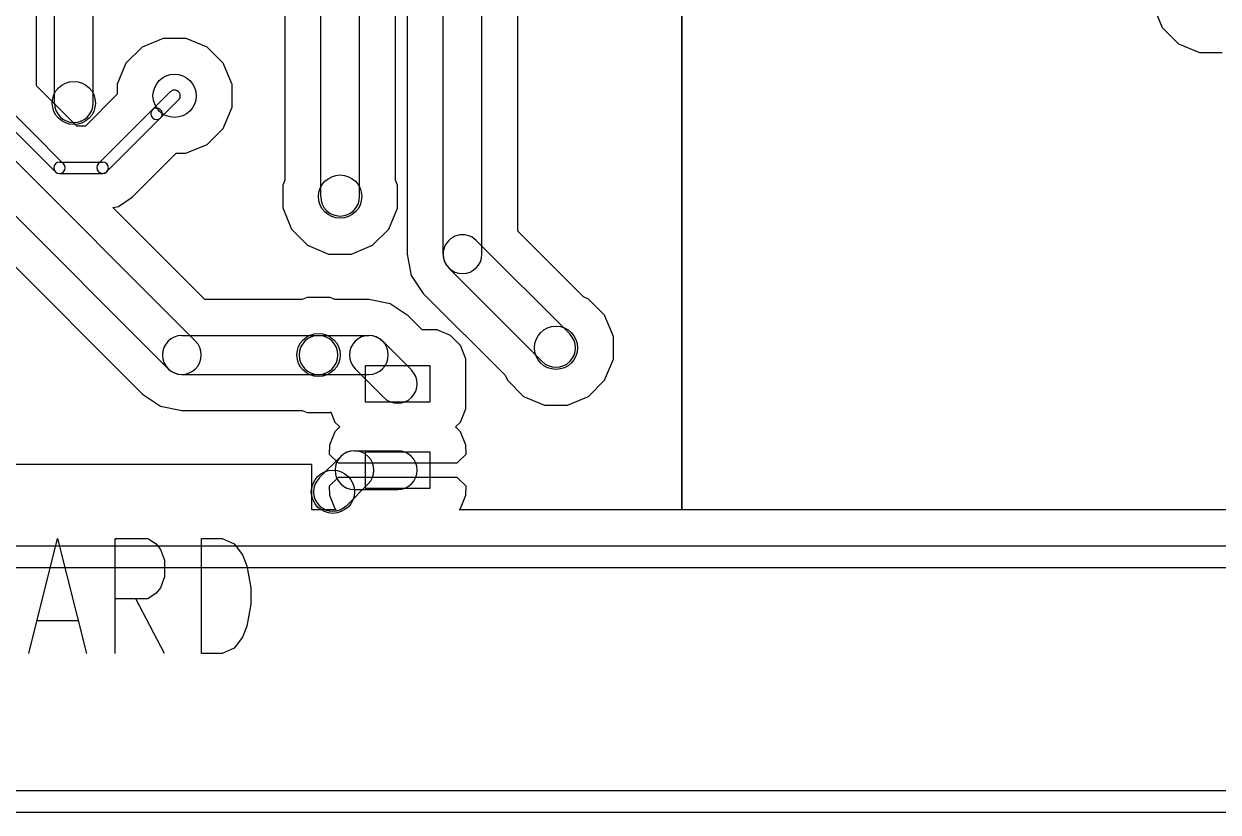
# Model space of a CAD drawing. Extents: x -29274 to 69862, y 24345 to 162744.
# Drawn here: x 44353 to 52650, y 24345 to 29820 of the extents above; entities that cross this region are included whole.
import ezdxf

# ---------------------------------------------------------------- set-up
doc = ezdxf.new("R2010")
doc.units = 0
doc.layers.add('BLACK', color=1, linetype='CONTINUOUS')

msp = doc.modelspace()

# ---------------------------------------------------------------- linework, layer by layer
at = {"layer": 'BLACK'}
for p, q in [((44440, 29390), (44440, 35396)), ((44440, 29390), (44440, 35396)), ((47265, 28220), (47265, 34470)), ((47535, 28220), (47535, 34470)), ((47785, 28379), (47785, 34311)), ((47785, 28379), (47785, 34311)), ((46165, 34020), (46165, 28734)), ((46165, 34020), (46165, 28734)), ((46415, 28620), (46415, 34020)), ((46685, 28620), (46685, 34020)), ((47015, 33921), (47015, 28220)), ((47015, 33921), (47015, 28220)), ((46935, 28733), (46935, 33841)), ((46935, 28733), (46935, 33841)), ((44565, 29270), (44565, 31870)), ((44835, 29270), (44835, 31870)), ((48925, 26445), (48925, 31265)), ((48925, 31265), (48925, 26445)), ((48925, 26445), (48925, 31265)), ((48925, 31265), (48925, 26445)), ((43246, 29915), (45545, 27616)), ((52201, 29941), (52262, 29794)), ((52201, 29941), (52262, 29794)), ((52262, 29794), (52374, 29682)), ((52262, 29794), (52374, 29682)), ((43055, 29724), (45354, 27425)), ((45321, 29719), (45174, 29658)), ((45321, 29719), (45174, 29658)), ((45480, 29719), (45321, 29719)), ((45480, 29719), (45321, 29719)), ((45626, 29658), (45480, 29719)), ((45626, 29658), (45480, 29719)), ((45174, 29658), (45062, 29546)), ((45174, 29658), (45062, 29546)), ((45738, 29546), (45626, 29658)), ((45738, 29546), (45626, 29658)), ((52374, 29682), (52520, 29621)), ((52374, 29682), (52520, 29621)), ((52520, 29621), (52679, 29621)), ((52520, 29621), (52679, 29621)), ((45062, 29546), (45001, 29400)), ((45062, 29546), (45001, 29400)), ((45799, 29399), (45738, 29546)), ((45799, 29399), (45738, 29546)), ((44720, 29110), (44440, 29390)), ((44720, 29110), (44440, 29390)), ((45001, 29400), (45001, 29331)), ((45001, 29400), (45001, 29331)), ((45799, 29240), (45799, 29399)), ((45799, 29240), (45799, 29399)), ((44178, 29298), (44628, 28848)), ((45001, 29331), (44780, 29110)), ((45001, 29331), (44780, 29110)), ((45246, 29224), (45371, 29349)), ((45303, 29167), (45428, 29292)), ((44122, 29242), (44572, 28792)), ((44871, 28849), (45246, 29224)), ((45738, 29094), (45799, 29240)), ((45738, 29094), (45799, 29240)), ((44928, 28792), (45303, 29167)), ((44780, 29110), (44720, 29110)), ((44780, 29110), (44720, 29110)), ((45626, 28982), (45738, 29094)), ((45626, 28982), (45738, 29094)), ((45479, 28921), (45626, 28982)), ((45479, 28921), (45626, 28982)), ((45105, 28615), (45411, 28921)), ((45105, 28615), (45411, 28921)), ((45411, 28921), (45479, 28921)), ((45411, 28921), (45479, 28921)), ((44600, 28860), (44900, 28860)), ((44600, 28780), (44900, 28780)), ((46165, 28734), (46151, 28700)), ((46165, 28734), (46151, 28700)), ((46949, 28699), (46935, 28733)), ((46949, 28699), (46935, 28733)), ((43799, 28627), (45177, 27248)), ((43799, 28627), (45177, 27248)), ((46151, 28700), (46151, 28541)), ((46151, 28700), (46151, 28541)), ((46949, 28540), (46949, 28699)), ((46949, 28540), (46949, 28699)), ((44970, 28545), (45011, 28552)), ((44970, 28545), (45011, 28552)), ((45609, 27905), (44970, 28545)), ((45609, 27905), (44970, 28545)), ((45011, 28552), (45105, 28615)), ((45011, 28552), (45105, 28615)), ((46151, 28541), (46212, 28394)), ((46151, 28541), (46212, 28394)), ((46888, 28394), (46949, 28540)), ((46888, 28394), (46949, 28540)), ((46212, 28394), (46324, 28282)), ((46212, 28394), (46324, 28282)), ((46776, 28282), (46888, 28394)), ((46776, 28282), (46888, 28394)), ((48241, 27923), (47785, 28379)), ((48241, 27923), (47785, 28379)), ((48145, 27666), (47496, 28315)), ((46324, 28282), (46470, 28221)), ((46324, 28282), (46470, 28221)), ((46470, 28221), (46629, 28221)), ((46470, 28221), (46629, 28221)), ((46629, 28221), (46776, 28282)), ((46629, 28221), (46776, 28282)), ((47015, 28220), (47044, 28072)), ((47015, 28220), (47044, 28072)), ((47044, 28072), (47128, 27948)), ((47044, 28072), (47128, 27948)), ((47954, 27475), (47305, 28124)), ((46287, 27905), (45609, 27905)), ((46287, 27905), (45609, 27905)), ((46321, 27919), (46287, 27905)), ((46321, 27919), (46287, 27905)), ((46480, 27919), (46321, 27919)), ((46480, 27919), (46321, 27919)), ((46513, 27905), (46480, 27919)), ((46513, 27905), (46480, 27919)), ((46750, 27905), (46513, 27905)), ((46750, 27905), (46513, 27905)), ((46898, 27876), (46750, 27905)), ((46898, 27876), (46750, 27905)), ((47128, 27948), (47697, 27379)), ((47128, 27948), (47697, 27379)), ((48276, 27908), (48241, 27923)), ((48276, 27908), (48241, 27923)), ((48388, 27796), (48276, 27908)), ((48388, 27796), (48276, 27908)), ((47022, 27792), (46898, 27876)), ((47022, 27792), (46898, 27876)), ((48449, 27649), (48388, 27796)), ((48449, 27649), (48388, 27796)), ((47120, 27694), (47022, 27792)), ((47120, 27694), (47022, 27792)), ((45450, 27655), (46400, 27655)), ((46400, 27655), (46750, 27655)), ((47126, 27694), (47120, 27694)), ((47126, 27694), (47120, 27694)), ((47225, 27694), (47126, 27694)), ((47225, 27694), (47126, 27694)), ((47316, 27656), (47225, 27694)), ((47316, 27656), (47225, 27694)), ((47386, 27586), (47316, 27656)), ((47386, 27586), (47316, 27656)), ((48449, 27490), (48449, 27649)), ((48449, 27490), (48449, 27649)), ((46846, 27615), (47045, 27416)), ((47424, 27494), (47386, 27586)), ((47424, 27494), (47386, 27586)), ((47424, 27244), (47424, 27494)), ((47424, 27244), (47424, 27494)), ((48388, 27344), (48449, 27490)), ((48388, 27344), (48449, 27490)), ((45450, 27385), (46400, 27385)), ((46400, 27385), (46750, 27385)), ((46655, 27424), (46854, 27225)), ((47175, 27445), (46725, 27445)), ((46725, 27445), (46725, 27195)), ((47175, 27195), (47175, 27445)), ((47697, 27379), (47712, 27344)), ((47697, 27379), (47712, 27344)), ((47712, 27344), (47824, 27232)), ((47712, 27344), (47824, 27232)), ((48276, 27232), (48388, 27344)), ((48276, 27232), (48388, 27344)), ((45177, 27248), (45178, 27248)), ((45177, 27248), (45178, 27248)), ((45178, 27248), (45261, 27193)), ((45178, 27248), (45261, 27193)), ((47424, 27145), (47424, 27244)), ((47424, 27145), (47424, 27244)), ((47824, 27232), (47970, 27171)), ((47824, 27232), (47970, 27171)), ((48129, 27171), (48276, 27232)), ((48129, 27171), (48276, 27232)), ((45261, 27193), (45302, 27165)), ((45261, 27193), (45302, 27165)), ((45302, 27165), (45303, 27164)), ((45302, 27165), (45303, 27164)), ((45303, 27164), (45450, 27135)), ((45303, 27164), (45450, 27135)), ((45450, 27135), (46286, 27135)), ((45450, 27135), (46286, 27135)), ((46286, 27135), (46320, 27121)), ((46286, 27135), (46320, 27121)), ((46725, 27195), (47175, 27195)), ((47386, 27054), (47424, 27145)), ((47386, 27054), (47424, 27145)), ((47970, 27171), (48129, 27171)), ((47970, 27171), (48129, 27171)), ((46320, 27121), (46479, 27121)), ((46320, 27121), (46479, 27121)), ((46479, 27121), (46485, 27124)), ((46479, 27121), (46485, 27124)), ((46485, 27124), (46514, 27054)), ((46485, 27124), (46514, 27054)), ((46514, 27054), (46548, 27020)), ((46514, 27054), (46548, 27020)), ((47352, 27020), (47386, 27054)), ((47352, 27020), (47386, 27054)), ((46514, 26986), (46476, 26894)), ((46514, 26986), (46476, 26894)), ((46548, 27020), (46514, 26986)), ((46548, 27020), (46514, 26986)), ((47386, 26986), (47352, 27020)), ((47386, 26986), (47352, 27020)), ((47424, 26894), (47386, 26986)), ((47424, 26894), (47386, 26986)), ((46476, 26894), (46475, 26832)), ((46476, 26894), (46475, 26832)), ((47425, 26832), (47424, 26894)), ((47425, 26832), (47424, 26894)), ((46554, 26815), (46405, 26666)), ((46475, 26832), (46537, 26770)), ((46475, 26832), (46537, 26770)), ((46650, 26855), (46950, 26855)), ((47175, 26845), (46725, 26845)), ((46725, 26845), (46725, 26595)), ((47175, 26595), (47175, 26845)), ((47363, 26770), (47425, 26832)), ((47363, 26770), (47425, 26832)), ((46354, 26760), (38527, 26760)), ((46354, 26760), (38527, 26760)), ((46354, 26445), (46354, 26760)), ((46354, 26445), (46354, 26760)), ((46537, 26770), (46850, 26770)), ((46537, 26770), (46850, 26770)), ((46850, 26770), (46900, 26770)), ((46850, 26770), (46900, 26770)), ((46900, 26770), (47000, 26770)), ((46900, 26770), (47000, 26770)), ((47000, 26770), (47050, 26770)), ((47000, 26770), (47050, 26770)), ((47050, 26770), (47363, 26770)), ((47050, 26770), (47363, 26770)), ((46537, 26670), (46475, 26608)), ((46537, 26670), (46475, 26608)), ((46850, 26670), (46537, 26670)), ((46850, 26670), (46537, 26670)), ((46900, 26670), (46850, 26670)), ((46900, 26670), (46850, 26670)), ((47000, 26670), (46900, 26670)), ((47000, 26670), (46900, 26670)), ((47050, 26670), (47000, 26670)), ((47050, 26670), (47000, 26670)), ((47363, 26670), (47050, 26670)), ((47363, 26670), (47050, 26670)), ((47425, 26608), (47363, 26670)), ((47425, 26608), (47363, 26670)), ((46475, 26608), (46476, 26546)), ((46475, 26608), (46476, 26546)), ((46745, 26624), (46596, 26475)), ((46650, 26585), (46950, 26585)), ((46725, 26595), (47175, 26595)), ((47424, 26546), (47425, 26608)), ((47424, 26546), (47425, 26608)), ((46476, 26546), (46514, 26454)), ((46476, 26546), (46514, 26454)), ((47386, 26454), (47424, 26546)), ((47386, 26454), (47424, 26546)), ((46523, 26445), (46354, 26445)), ((46523, 26445), (46354, 26445)), ((46514, 26454), (46523, 26445)), ((46514, 26454), (46523, 26445)), ((47377, 26445), (47386, 26454)), ((47377, 26445), (47386, 26454)), ((48925, 26445), (47377, 26445)), ((48925, 26445), (47377, 26445)), ((57822, 26445), (48925, 26445)), ((57822, 26445), (48925, 26445)), ((44387, 25446), (44587, 26246)), ((44587, 26246), (44787, 25446)), ((44987, 25446), (44987, 26246)), ((44987, 26246), (45215, 26246)), ((45215, 26246), (45273, 26208)), ((45587, 25446), (45587, 26246)), ((45587, 26246), (45730, 26246)), ((45730, 26246), (45815, 26208)), ((34150, 26195), (61650, 26195)), ((45273, 26208), (45301, 26170)), ((45301, 26170), (45330, 26094)), ((45815, 26208), (45873, 26132)), ((45330, 26094), (45330, 25980)), ((45873, 26132), (45901, 26056)), ((45901, 26056), (45930, 25903)), ((34150, 26045), (61650, 26045)), ((45330, 25980), (45301, 25903)), ((45301, 25903), (45273, 25865)), ((45930, 25903), (45930, 25789)), ((45215, 25827), (44987, 25827)), ((45330, 25446), (45130, 25827)), ((45273, 25865), (45215, 25827)), ((45930, 25789), (45901, 25637)), ((44444, 25675), (44730, 25675)), ((45873, 25560), (45815, 25484)), ((45901, 25637), (45873, 25560)), ((45815, 25484), (45730, 25446)), ((45730, 25446), (45587, 25446)), ((-8450, 24495), (61700, 24495)), ((-8450, 24345), (61700, 24345))]:
    msp.add_line(p, q, dxfattribs=at)
for centre in [(45400, 29320), (44700, 29270), (46550, 28620), (48050, 27570), (46400, 27520), (46500, 26570)]:
    msp.add_circle(centre, 150, dxfattribs=at)
for centre, radius, start, end in [((45399, 29320), 40, 315, 495), ((44700, 29270), 135, 180, 360), ((45275, 29196), 40, 135, 315), ((45274, 29195), 40, 315, 495), ((44600, 28820), 40, 90, 270), ((44600, 28820), 40, 225, 405), ((44900, 28821), 40, 135, 315), ((44900, 28820), 40, 270, 450), ((46550, 28620), 135, 180, 360), ((47400, 28220), 135, 405, 585), ((47400, 28220), 135, 180, 360), ((45450, 27520), 135, 90, 270), ((46400, 27520), 135, 90, 270), ((46400, 27520), 135, 270, 450), ((46750, 27520), 135, 45, 225), ((46750, 27520), 135, 270, 450), ((48050, 27570), 135, 225, 405), ((45450, 27520), 135, 225, 405), ((46950, 27320), 135, 225, 405), ((46650, 26720), 135, 90, 270), ((46650, 26720), 135, -45, 135), ((46950, 26720), 135, 270, 450), ((46500, 26570), 135, 135, 315)]:
    msp.add_arc(centre, radius, start, end, dxfattribs=at)

doc.saveas('drawing.dxf')
